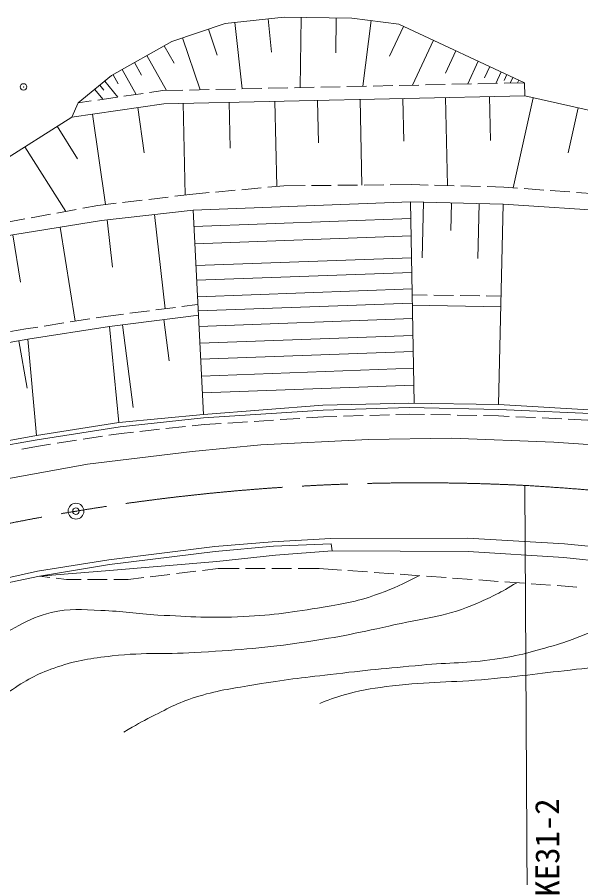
# Model space of a CAD drawing. Units: millimetres at full size, sheet at 1:1000; details may follow other scales. Extents: x 40000 to 680000, y 20000 to 380000.
# Drawn here: x 166587 to 209564, y 263790 to 329367 of the extents above; entities that cross this region are included whole.
import ezdxf
from ezdxf.enums import TextEntityAlignment as Align

# ---------------------------------------------------------------- set-up
doc = ezdxf.new("R2010")
doc.units = ezdxf.units.MM
doc.header["$LTSCALE"] = 1000
doc.header["$PDMODE"] = 32
doc.header["$PDSIZE"] = 500
doc.linetypes.add('CHAIN', pattern=[18.5, 12, -1.5, 3.5, -1.5])
for name, color, linetype, lineweight in [('M-BGD', 7, 'Continuous', 13), ('M-BMK', 2, 'CHAIN', 13), ('M-BMK-ROW', 30, 'Continuous', 13), ('M-BMK-SRVR', 3, 'Continuous', 13), ('M-STR-HTXT', 7, 'Continuous', 13)]:
    doc.layers.add(name, color=color, linetype=linetype, lineweight=lineweight)
doc.styles.add('ＭＳ ゴシック', font='')
doc.styles.get('ＭＳ ゴシック').set_extended_font_data('MS Gothic')

msp = doc.modelspace()

# ---------------------------------------------------------------- linework, layer by layer
at = {"layer": 'M-BGD'}
for p, q in [((185712, 329232), (185986, 326706)), ((188245, 329349), (188173, 324003)), ((190919, 329313), (190882, 326640)), ((183187, 328958), (183735, 323907)), ((193580, 329109), (192943, 324106)), ((196048, 328671), (194982, 326386)), ((181176, 328453), (181840, 326477)), ((179200, 327789), (180528, 323837)), ((198333, 327606), (196740, 324188)), ((177803, 327190), (178554, 325862)), ((200042, 326809), (199245, 325100)), ((176474, 326440), (177975, 323782)), ((201750, 326012), (200942, 324279)), ((174583, 325371), (175651, 323480)), ((175529, 325906), (176063, 324960)), ((202617, 325608), (202213, 324742)), ((173896, 324983), (174284, 324296)), ((203483, 325204), (203073, 324325)), ((203936, 324993), (203731, 324553)), ((204390, 324781), (204188, 324350)), ((172883, 324187), (173193, 323808)), ((173271, 324503), (174269, 323280)), ((185729, 323950), (187228, 323982)), ((187728, 323993), (189228, 324026)), ((189728, 324036), (191227, 324069)), ((191727, 324080), (193227, 324112)), ((193727, 324123), (195226, 324156)), ((195726, 324166), (197226, 324199)), ((197726, 324210), (199225, 324242)), ((199725, 324253), (201225, 324285)), ((201725, 324296), (203224, 324329)), ((203724, 324340), (205266, 324373)), ((204843, 324570), (204742, 324354)), ((205266, 324373), (205287, 323373)), ((172496, 323871), (173115, 323113)), ((174708, 323344), (176193, 323559)), ((176687, 323631), (177689, 323776)), ((177689, 323776), (179230, 323809)), ((179730, 323820), (181230, 323852)), ((181730, 323863), (183229, 323896)), ((183729, 323907), (185229, 323939)), ((202607, 323315), (202680, 319963)), ((171233, 322840), (172234, 322985)), ((172729, 323057), (174213, 323272)), ((179242, 322809), (179393, 315816)), ((182738, 322885), (182814, 319388)), ((186235, 322961), (186376, 316467)), ((189482, 323031), (189552, 319784)), ((192728, 323101), (192870, 316575)), ((195992, 323172), (196062, 319909)), ((199255, 323243), (199400, 316538)), ((205943, 323226), (204403, 316371)), ((172330, 321988), (173330, 315092)), ((175779, 322488), (176279, 319040)), ((209370, 322456), (208600, 319028)), ((154004, 311190), (170761, 321761)), ((169638, 321052), (171193, 318588)), ((167174, 319498), (170283, 314570)), ((181716, 316044), (183210, 316179)), ((183708, 316225), (185202, 316361)), ((185700, 316406), (186929, 316518)), ((186929, 316518), (188540, 316533)), ((189040, 316538), (190540, 316552)), ((191039, 316557), (192539, 316572)), ((193039, 316576), (194539, 316591)), ((195039, 316596), (196650, 316611)), ((196650, 316611), (197918, 316577)), ((198417, 316564), (199917, 316524)), ((200417, 316511), (201916, 316471)), ((202416, 316458), (203684, 316424)), ((203684, 316424), (204742, 316346)), ((205241, 316310), (206737, 316200)), ((207235, 316164), (208731, 316054)), ((174629, 315247), (176118, 315425)), ((176615, 315484), (178104, 315662)), ((178601, 315721), (179989, 315887)), ((179989, 315887), (181218, 315998)), ((209230, 316017), (210726, 315907)), ((171585, 314809), (172745, 315022)), ((172745, 315022), (174132, 315188)), ((196573, 315301), (196853, 299954)), ((197573, 315276), (197468, 311032)), ((199694, 315223), (199642, 313102)), ((201816, 315171), (201712, 310980)), ((203654, 315125), (203285, 299866)), ((167651, 314086), (169126, 314357)), ((169618, 314447), (171093, 314719)), ((177047, 314335), (177862, 307152)), ((180790, 299102), (179994, 314670)), ((165684, 313724), (167159, 313995)), ((173443, 313926), (173852, 310322)), ((180058, 313413), (196596, 314020)), ((169859, 313368), (171014, 306206)), ((166259, 312788), (166839, 309187)), ((180125, 312099), (196620, 312704)), ((180210, 310439), (196651, 311042)), ((180267, 309318), (196671, 309920)), ((180331, 308071), (196694, 308672)), ((196730, 308213), (197854, 308195)), ((180386, 306989), (196714, 307588)), ((198354, 308187), (199854, 308163)), ((200353, 308156), (201853, 308132)), ((202353, 308124), (203477, 308106)), ((175183, 306812), (176671, 307001)), ((177167, 307064), (178655, 307253)), ((179151, 307316), (180325, 307466)), ((196717, 307413), (203465, 307306)), ((170632, 306146), (172114, 306379)), ((172607, 306457), (173513, 306599)), ((173513, 306599), (174687, 306749)), ((177769, 306334), (178170, 303183)), ((180447, 305807), (196735, 306405)), ((166069, 305411), (167257, 305615)), ((167257, 305615), (168162, 305758)), ((168656, 305835), (170138, 306068)), ((173626, 305807), (174340, 298479)), ((174618, 305933), (175419, 299631)), ((180512, 304527), (196759, 305123)), ((166713, 304710), (167335, 301097)), ((168062, 297503), (167387, 304826)), ((180575, 303305), (196781, 303900)), ((180640, 302022), (196805, 302615)), ((180706, 300735), (196828, 301327)), ((193465, 299025), (194964, 299073)), ((195463, 299089), (196487, 299122)), ((196487, 299122), (197640, 299098)), ((198140, 299088), (199639, 299057)), ((200139, 299047), (201639, 299016)), ((180847, 298329), (182151, 298413)), ((182650, 298445), (184147, 298541)), ((184646, 298572), (186143, 298668)), ((186642, 298700), (188139, 298796)), ((188638, 298828), (189942, 298912)), ((189942, 298912), (190966, 298945)), ((191466, 298961), (192965, 299009)), ((202139, 299005), (203291, 298982)), ((203291, 298982), (204114, 298944)), ((204613, 298921), (206112, 298853)), ((206611, 298830), (208110, 298761)), ((208609, 298738), (210107, 298669)), ((174513, 297654), (175443, 297753)), ((175940, 297806), (177431, 297965)), ((177929, 298018), (179420, 298177)), ((179917, 298230), (180847, 298329)), ((169629, 296901), (171111, 297129)), ((171605, 297205), (173088, 297434)), ((173582, 297510), (174513, 297654)), ((166931, 296457), (168204, 296681)), ((168204, 296681), (169135, 296824)), ((180710, 287213), (181900, 287360)), ((181900, 287360), (183506, 287360)), ((184006, 287360), (185506, 287360)), ((186006, 287360), (187506, 287360)), ((188006, 287360), (189611, 287360)), ((189611, 287360), (191306, 287238)), ((168277, 286771), (169069, 286675)), ((169565, 286615), (170356, 286518)), ((175053, 286518), (176243, 286665)), ((176739, 286726), (178228, 286909)), ((178725, 286970), (180213, 287152)), ((191804, 287202), (193301, 287094)), ((193799, 287058), (195295, 286951)), ((195794, 286915), (197290, 286807)), ((197789, 286771), (199285, 286663)), ((199784, 286627), (201280, 286520)), ((170356, 286518), (171455, 286518)), ((171955, 286518), (173455, 286518)), ((173955, 286518), (175053, 286518)), ((201779, 286484), (203275, 286376)), ((203773, 286340), (205270, 286233)), ((205768, 286197), (207264, 286089)), ((207763, 286053), (209259, 285945))]:
    msp.add_line(p, q, dxfattribs=at)
for points in [[(170761, 321761), (171233, 322840), (173776, 324915), (178368, 327509), (182434, 328876), (186955, 329367), (192108, 329297), (195683, 328841), (205266, 324373)], [(170761, 321761), (177772, 322777), (205287, 323373)], [(205287, 323373), (211527, 321971), (226234, 314368)], [(155172, 310582), (162147, 312124), (173013, 313877), (179994, 314670), (196573, 315301), (203654, 315125), (212206, 314564), (227379, 312615), (232111, 310337), (236021, 309632)], [(124251, 291708), (131447, 294871), (138317, 297395), (145701, 299895), (153950, 302068), (159348, 303284), (164536, 304335), (167387, 304826), (173626, 305807), (180426, 306672)], [(161062, 296215), (168062, 297503), (174340, 298479), (180790, 299102), (189888, 299803), (196462, 299959), (203285, 299866), (211464, 299383), (216870, 298993), (224285, 298074), (247840, 293977), (265896, 290456), (278514, 288447), (280057, 296695), (282417, 296766)], [(139732, 289760), (144793, 291410), (151220, 293373), (156360, 294869), (161128, 295944), (168122, 297174), (174448, 298150), (180805, 298827), (189918, 299411), (196484, 299622), (203308, 299482), (211463, 299108), (216908, 298617), (224246, 297682), (246534, 293757)], [(103605, 272543), (113887, 276656), (124940, 281213), (132791, 284321), (140456, 287312), (145644, 289181), (151696, 291027), (157865, 292616), (164805, 294019), (171956, 295304), (179924, 296285), (185159, 296776), (193384, 297197), (199717, 297290), (207499, 296986), (214252, 296519), (222664, 295537), (227548, 294860), (234605, 293504), (255613, 289579), (269961, 286821), (276971, 285700)], [(121776, 269168), (124868, 271745), (127578, 273475), (130149, 274783), (133187, 276068), (137019, 277517), (140524, 278802), (147184, 281046), (151904, 282588), (155503, 283593), (164492, 285992), (168277, 286771), (173636, 287659), (181675, 288656), (186130, 289061), (190539, 289232)], [(164382, 286329), (168131, 287149), (173563, 288022), (181653, 289040), (186036, 289393), (190512, 289652), (200929, 289665), (208325, 289245), (215043, 288590), (222217, 287586), (233247, 285810), (254675, 281744), (259162, 278472), (259068, 278028), (255370, 279447)], [(233013, 285436), (231533, 284922), (214926, 287492), (208259, 288209), (200968, 288660), (190593, 288707), (190539, 289232)], [(190593, 288707), (186293, 288365), (181806, 287897), (173628, 287196), (168277, 286771)]]:
    msp.add_lwpolyline(points, dxfattribs=at)
for points, knots in [([(139544, 257386), (140514, 259000), (140786, 259454), (141664, 260725), (142538, 261991), (143000, 262731), (144024, 263880), (145136, 265127), (145862, 265731), (147085, 266871), (148877, 268541), (149917, 269438), (151759, 271054), (153934, 272961), (155154, 274027), (157367, 275891), (159539, 277720), (160684, 278840), (162975, 280518), (164393, 281556), (165158, 282203), (166714, 283018), (167629, 283497), (168162, 283766), (169168, 283999), (170618, 284337), (171488, 284212), (172977, 284163), (174679, 284108), (175622, 283897), (177323, 283813), (179867, 283686), (181299, 283564), (183843, 283696), (186230, 283819), (187563, 284015), (189918, 284420), (191620, 284713), (192598, 284852), (194218, 285448), (195426, 285893), (195879, 286102), (197218, 286812)], [0, 0, 0, 0, 1, 1, 1, 2, 2, 2, 3, 3, 3, 4, 4, 4, 5, 5, 5, 6, 6, 6, 7, 7, 7, 8, 8, 8, 9, 9, 9, 10, 10, 10, 11, 11, 11, 12, 12, 12, 13, 13, 13, 14, 14, 14, 14]), ([(84442, 238283), (88617, 240909), (89694, 241590), (93100, 243646), (96190, 245511), (97813, 246761), (101057, 248343), (103312, 249443), (104600, 250035), (106980, 250832), (108398, 251306), (109208, 251531), (110661, 251883), (111501, 252087), (111979, 252175), (112834, 252304), (114930, 252620), (116125, 252632), (118232, 252865), (121069, 253178), (122665, 253313), (125488, 253741), (128544, 254204), (130282, 254386), (133269, 255178), (135781, 255843), (137138, 256404), (139544, 257386), (141630, 258239), (142783, 258768), (144766, 259840), (146979, 261036), (148218, 261737), (150234, 263240), (152909, 265233), (154182, 266635), (156614, 268918), (158908, 271072), (160042, 272434), (162327, 274597), (163820, 276009), (164510, 276996), (166218, 278137), (167465, 278970), (168232, 279373), (169653, 279855), (171227, 280388), (172173, 280507), (173824, 280696), (176466, 280997), (177972, 280799), (180624, 280976), (183699, 281182), (185427, 281303), (188476, 281747), (191208, 282145), (192720, 282487), (195416, 283079), (197891, 283623), (199373, 283703), (201691, 284727), (202892, 285257), (203367, 285475), (204675, 286275)], [0, 0, 0, 0, 1, 1, 1, 2, 2, 2, 3, 3, 3, 4, 4, 4, 5, 5, 5, 6, 6, 6, 7, 7, 7, 8, 8, 8, 9, 9, 9, 10, 10, 10, 11, 11, 11, 12, 12, 12, 13, 13, 13, 14, 14, 14, 15, 15, 15, 16, 16, 16, 17, 17, 17, 18, 18, 18, 19, 19, 19, 20, 20, 20, 21, 21, 21, 21]), ([(174706, 274888), (175707, 275479), (176002, 275636), (176856, 276072), (178215, 276767), (178974, 277202), (180439, 277630), (182102, 278116), (183076, 278235), (184785, 278518), (186984, 278883), (188227, 279019), (190440, 279282), (193168, 279605), (194700, 279747), (197435, 279998), (199612, 280198), (200849, 280137), (203012, 280450), (204905, 280724), (205947, 281024), (207779, 281572), (209139, 281978), (209846, 282367), (211191, 282818), (212718, 283329), (213581, 283602), (215148, 283971), (216278, 284236), (216934, 284270), (218077, 284469), (219386, 284697), (219799, 284773), (221427, 285070)], [0, 0, 0, 0, 1, 1, 1, 2, 2, 2, 3, 3, 3, 4, 4, 4, 5, 5, 5, 6, 6, 6, 7, 7, 7, 8, 8, 8, 9, 9, 9, 10, 10, 10, 11, 11, 11, 11]), ([(189658, 277081), (190655, 277465), (190969, 277566), (191831, 277806), (193117, 278164), (193870, 278254), (195196, 278413), (198039, 278755), (199658, 278661), (202510, 278927), (205143, 279173), (206610, 279389), (209240, 279675), (211476, 279918), (212743, 279938), (214965, 280283), (217418, 280663), (218754, 281096), (221204, 281498), (223220, 281828), (224360, 281948), (226392, 282152), (228984, 282412), (230459, 282265), (233052, 282526), (234143, 282636), (234772, 282642), (235833, 282923), (236751, 283167), (237100, 283309), (238117, 283761)], [0, 0, 0, 0, 1, 1, 1, 2, 2, 2, 3, 3, 3, 4, 4, 4, 5, 5, 5, 6, 6, 6, 7, 7, 7, 8, 8, 8, 9, 9, 9, 10, 10, 10, 10])]:
    msp.add_open_spline(points, degree=3, knots=knots, dxfattribs=at)
at = {"layer": 'M-BMK'}
for centre, radius, start, end in [((197286, 133889), 160000, 87.12974, 108.72862), ((193622, 94029), 200000, 79.42056, 86.65318)]:
    msp.add_arc(centre, radius, start, end, dxfattribs=at)
at = {"layer": 'M-BMK-ROW'}
msp.add_circle((167071, 324052), 250, dxfattribs=at)
msp.add_point((167071, 324052), dxfattribs=at)
at = {"layer": 'M-BMK-SRVR'}
msp.add_circle((171068, 291726), 600, dxfattribs=at)
msp.add_point((171068, 291726), dxfattribs=at)
at = {"layer": 'M-STR-HTXT'}
msp.add_line((205298, 293688), (205477, 262079), dxfattribs=at)

# ---------------------------------------------------------------- texts
at = {"layer": 'M-STR-HTXT', "style": 'ＭＳ ゴシック'}
msp.add_text('KE31-2', height=1833, rotation=90.324, dxfattribs=at).set_placement((207004, 266098), align=Align.MIDDLE_CENTER)

doc.saveas('drawing.dxf')
